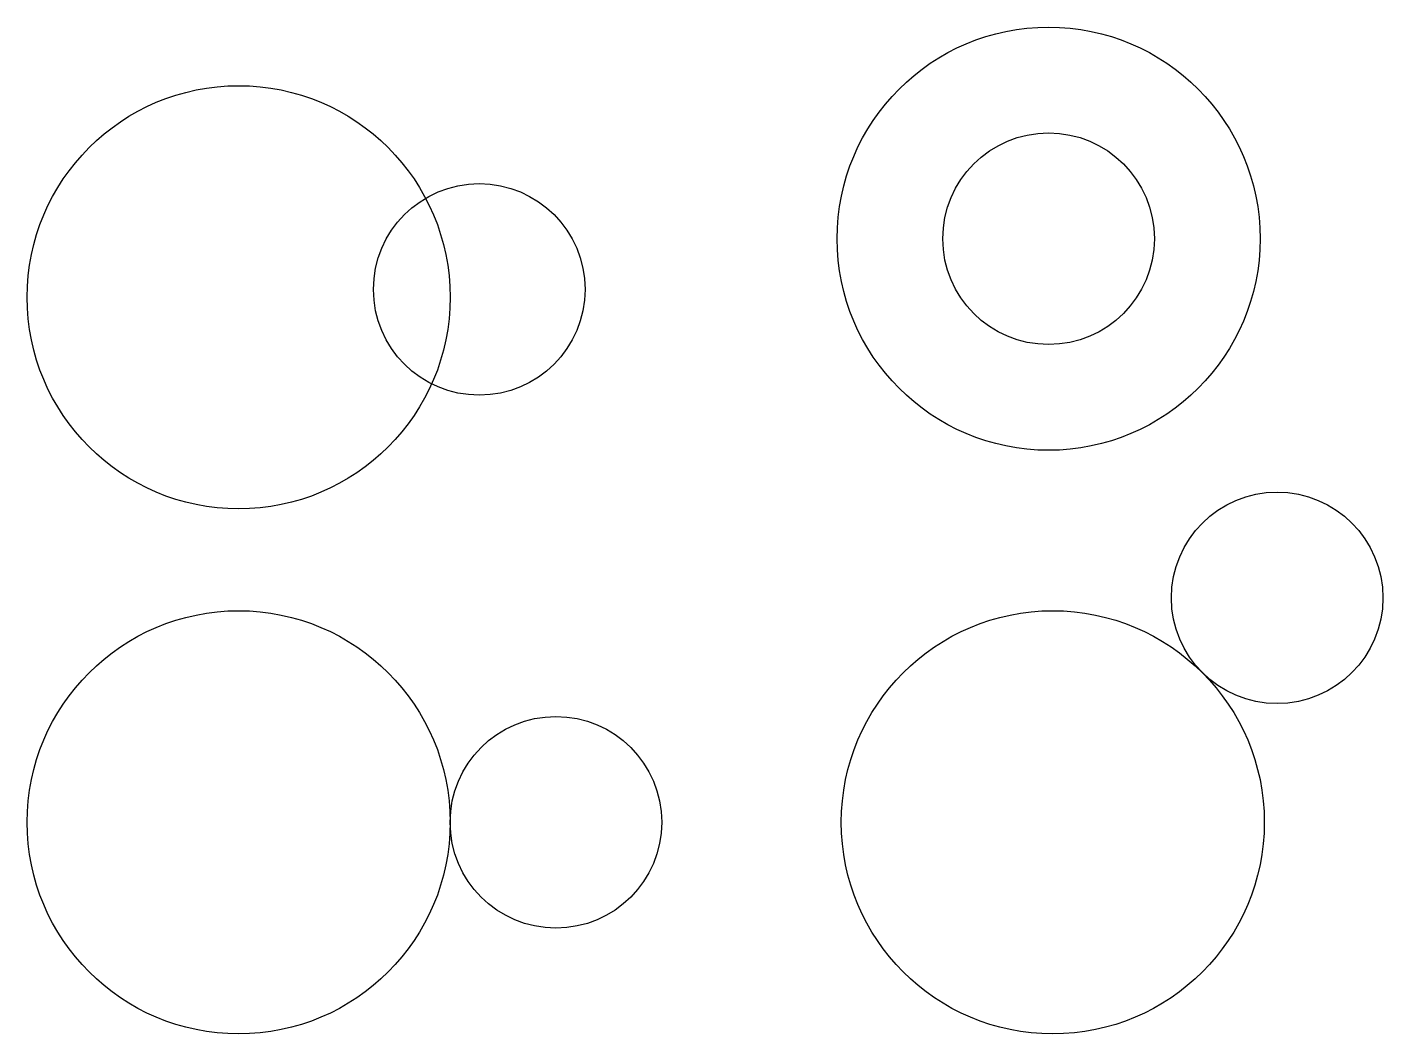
# Model space of a CAD drawing. Header units: inches. Extents: x 58 to 378, y -96 to 142.
import ezdxf

# ---------------------------------------------------------------- set-up
doc = ezdxf.new("R2010")
doc.units = ezdxf.units.IN
doc.header["$MEASUREMENT"] = 0

msp = doc.modelspace()

# ---------------------------------------------------------------- linework, layer by layer
for centre, radius in [((298.96, 91.77), 50), ((107.51, 77.93), 50), ((298.96, 91.77), 25), ((164.38, 79.79), 25), ((352.98, 6.9), 25), ((107.51, -46.14), 50), ((299.95, -46.14), 50), ((182.51, -46.14), 25)]:
    msp.add_circle(centre, radius)

doc.saveas('drawing.dxf')
